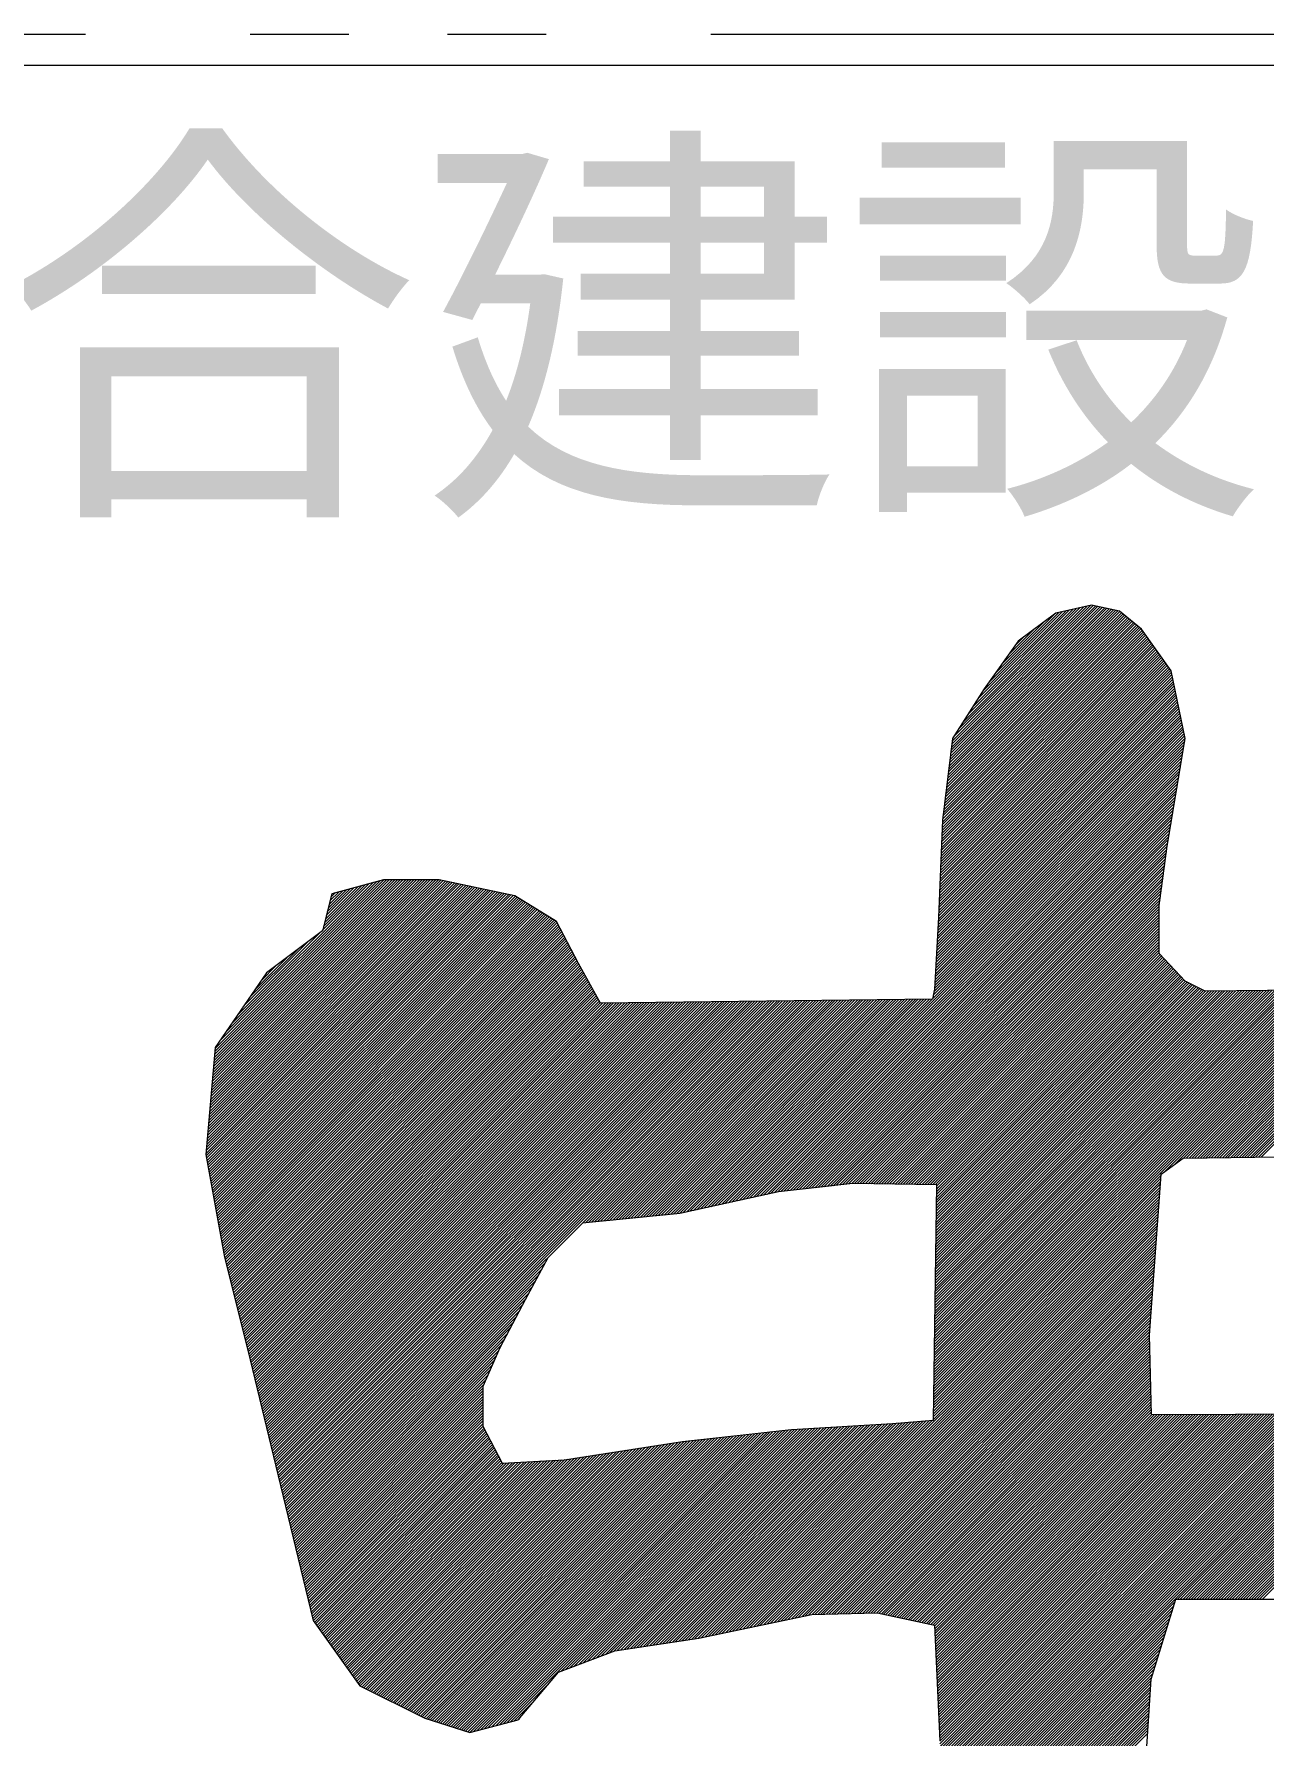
# Model space of a CAD drawing. Units: millimetres at full size. Extents: x -22551 to 92397, y -19340 to 14894.
# Drawn here: x 78880 to 79403, y -18959 to -18235 of the extents above; entities that cross this region are included whole.
import ezdxf
from ezdxf.enums import TextEntityAlignment as Align

# ---------------------------------------------------------------- set-up
doc = ezdxf.new("R2010")
doc.units = ezdxf.units.MM
doc.header["$LTSCALE"] = 70
doc.linetypes.add('DOUBLE_CHAIN1', pattern=[8.8, 5, -1, 0.6, -0.6, 0.6, -1])
doc.layers.add('2-0_通芯', color=7, linetype='Continuous', lineweight=15)
doc.layers.add('8-0_9-1', color=7, linetype='Continuous', lineweight=15)
doc.styles.add('ＭＳ 明朝', font='')
doc.styles.get('ＭＳ 明朝').set_extended_font_data('MS Mincho')

msp = doc.modelspace()

# ---------------------------------------------------------------- linework, layer by layer
at = {"layer": '2-0_通芯', "linetype": 'DOUBLE_CHAIN1'}
msp.add_line((75471.52, -18235.23), (92121.52, -18235.23), dxfattribs=at)
at = {"layer": '8-0_9-1'}
for p, q in [((44756.56, -18248.46), (92312.86, -18248.46)), ((79266.65, -18565.23), (79346.72, -18485.15)), ((79266.81, -18563.9), (79346.08, -18484.63)), ((79266.97, -18562.57), (79345.44, -18484.1)), ((79267.13, -18561.25), (79344.8, -18483.58)), ((79267.29, -18559.92), (79344.16, -18483.05)), ((79267.46, -18558.6), (79343.52, -18482.53)), ((79267.62, -18557.27), (79342.88, -18482.01)), ((79267.78, -18555.95), (79342.24, -18481.48)), ((79267.94, -18554.62), (79341.6, -18480.96)), ((79268.1, -18553.29), (79340.73, -18480.66)), ((79268.26, -18551.97), (79339.77, -18480.46)), ((79268.43, -18550.64), (79338.81, -18480.25)), ((79268.59, -18549.32), (79337.86, -18480.05)), ((79268.75, -18547.99), (79336.9, -18479.84)), ((79268.91, -18546.66), (79335.94, -18479.64)), ((79269.07, -18545.34), (79334.98, -18479.43)), ((79269.23, -18544.01), (79334.02, -18479.23)), ((79269.4, -18542.69), (79333.06, -18479.02)), ((79269.56, -18541.36), (79332.1, -18478.82)), ((79269.72, -18540.03), (79331.14, -18478.61)), ((79269.88, -18538.71), (79330.19, -18478.4)), ((79270.04, -18537.38), (79329.03, -18478.39)), ((79270.2, -18536.06), (79327.54, -18478.73)), ((79270.71, -18534.39), (79326.04, -18479.06)), ((79272.78, -18531.15), (79324.54, -18479.39)), ((79274.85, -18527.92), (79323.05, -18479.72)), ((79276.92, -18524.69), (79321.55, -18480.06)), ((79278.99, -18521.45), (79320.05, -18480.39)), ((79281.06, -18518.22), (79318.55, -18480.72)), ((79283.13, -18514.98), (79317.06, -18481.05)), ((79285.68, -18511.27), (79315.56, -18481.39)), ((79288.51, -18507.28), (79313.52, -18482.26)), ((79265.68, -18580.17), (79353.51, -18492.33)), ((79265.73, -18578.95), (79353.03, -18491.65)), ((79265.78, -18577.74), (79352.54, -18490.97)), ((79265.83, -18576.53), (79352.06, -18490.29)), ((79265.87, -18575.31), (79351.57, -18489.61)), ((79265.92, -18574.1), (79351.09, -18488.93)), ((79265.97, -18572.88), (79350.56, -18488.29)), ((79266.02, -18571.67), (79349.92, -18487.77)), ((79266.07, -18570.46), (79349.28, -18487.25)), ((79266.16, -18569.2), (79348.64, -18486.72)), ((79266.32, -18567.88), (79348, -18486.2)), ((79266.49, -18566.55), (79347.36, -18485.67)), ((79291.34, -18503.28), (79309.1, -18485.52)), ((79294.16, -18499.29), (79304.68, -18488.78)), ((79296.99, -18495.3), (79300.25, -18492.04)), ((79265.18, -18592.3), (79358.37, -18499.12)), ((79265.23, -18591.09), (79357.88, -18498.44)), ((79265.28, -18589.88), (79357.4, -18497.76)), ((79265.33, -18588.66), (79356.91, -18497.08)), ((79265.38, -18587.45), (79356.43, -18496.4)), ((79265.43, -18586.24), (79355.94, -18495.72)), ((79265.48, -18585.02), (79355.46, -18495.05)), ((79265.53, -18583.81), (79354.97, -18494.37)), ((79265.58, -18582.59), (79354.49, -18493.69)), ((79265.63, -18581.38), (79354, -18493.01)), ((79264.64, -18605.66), (79363.54, -18506.75)), ((79264.69, -18604.44), (79363.22, -18505.91)), ((79264.74, -18603.23), (79362.73, -18505.23)), ((79264.78, -18602.01), (79362.25, -18504.55)), ((79264.83, -18600.8), (79361.76, -18503.87)), ((79264.88, -18599.59), (79361.28, -18503.19)), ((79264.93, -18598.37), (79360.79, -18502.51)), ((79264.98, -18597.16), (79360.31, -18501.84)), ((79265.03, -18595.95), (79359.82, -18501.16)), ((79265.08, -18594.73), (79359.34, -18500.48)), ((79265.13, -18593.52), (79358.85, -18499.8)), ((79264.24, -18614.2), (79364.93, -18513.51)), ((79264.31, -18612.97), (79364.73, -18512.55)), ((79264.38, -18611.73), (79364.53, -18511.58)), ((79264.44, -18610.51), (79364.33, -18510.62)), ((79264.49, -18609.3), (79364.13, -18509.65)), ((79264.54, -18608.08), (79363.93, -18508.69)), ((79264.59, -18606.87), (79363.74, -18507.72)), ((79263.69, -18624.06), (79366.52, -18521.24)), ((79263.76, -18622.83), (79366.32, -18520.27)), ((79263.83, -18621.59), (79366.12, -18519.3)), ((79263.9, -18620.36), (79365.92, -18518.34)), ((79263.97, -18619.13), (79365.72, -18517.37)), ((79264.04, -18617.9), (79365.52, -18516.41)), ((79264.11, -18616.66), (79365.33, -18515.44)), ((79264.17, -18615.43), (79365.13, -18514.48)), ((79263.22, -18632.69), (79367.91, -18527.99)), ((79263.28, -18631.46), (79367.71, -18527.03)), ((79263.35, -18630.22), (79367.51, -18526.06)), ((79263.42, -18628.99), (79367.31, -18525.1)), ((79263.49, -18627.76), (79367.11, -18524.13)), ((79263.56, -18626.52), (79366.92, -18523.17)), ((79263.63, -18625.29), (79366.72, -18522.2)), ((79262.74, -18641.32), (79369.3, -18534.75)), ((79262.8, -18640.08), (79369.1, -18533.79)), ((79262.87, -18638.85), (79368.9, -18532.82)), ((79262.94, -18637.62), (79368.7, -18531.86)), ((79263.01, -18636.39), (79368.51, -18530.89)), ((79263.08, -18635.15), (79368.31, -18529.92)), ((79263.15, -18633.92), (79368.11, -18528.96)), ((79176.56, -18732.15), (79368.47, -18540.24)), ((79178.05, -18731.82), (79368.23, -18541.64)), ((79179.55, -18731.49), (79368, -18543.04)), ((79261.91, -18645.63), (79368.7, -18538.85)), ((79262.2, -18644.18), (79368.93, -18537.45)), ((79262.5, -18642.72), (79369.17, -18536.05)), ((79181.04, -18731.16), (79367.77, -18544.43)), ((79182.53, -18730.84), (79367.54, -18545.83)), ((79184.02, -18730.51), (79367.3, -18547.23)), ((79185.51, -18730.18), (79367.07, -18548.62)), ((79187, -18729.85), (79366.84, -18550.02)), ((79188.5, -18729.53), (79366.6, -18551.42)), ((79189.99, -18729.2), (79366.37, -18552.81)), ((79191.48, -18728.87), (79366.14, -18554.21)), ((79192.97, -18728.55), (79365.91, -18555.61)), ((79194.46, -18728.22), (79365.67, -18557.01)), ((79195.95, -18727.89), (79365.44, -18558.4)), ((79197.31, -18727.7), (79365.21, -18559.8)), ((79198.62, -18727.55), (79364.97, -18561.2)), ((79199.93, -18727.4), (79364.74, -18562.59)), ((79201.25, -18727.25), (79364.51, -18563.99)), ((79202.56, -18727.11), (79364.28, -18565.39)), ((79203.87, -18726.96), (79364.04, -18566.79)), ((79205.18, -18726.81), (79363.81, -18568.18)), ((79206.5, -18726.66), (79363.58, -18569.58)), ((79207.81, -18726.51), (79363.34, -18570.98)), ((79209.12, -18726.37), (79363.11, -18572.37)), ((79210.43, -18726.22), (79362.88, -18573.77)), ((79211.74, -18726.07), (79362.65, -18575.17)), ((79213.06, -18725.92), (79362.41, -18576.56)), ((79214.37, -18725.77), (79362.18, -18577.96)), ((79215.68, -18725.62), (79361.95, -18579.36)), ((79216.99, -18725.48), (79361.72, -18580.75)), ((79218.31, -18725.33), (79361.54, -18582.1)), ((79219.62, -18725.18), (79361.36, -18583.44)), ((79220.93, -18725.03), (79361.18, -18584.78)), ((79222.24, -18724.88), (79361, -18586.13)), ((79223.56, -18724.74), (79360.82, -18587.47)), ((79224.87, -18724.59), (79360.64, -18588.81)), ((79226.18, -18724.44), (79360.46, -18590.15)), ((79227.49, -18724.29), (79360.29, -18591.5)), ((79228.7, -18724.25), (79360.11, -18592.84)), ((78952.8, -18711.43), (79066.19, -18598.04)), ((78952.86, -18712.53), (79067.15, -18598.24)), ((78952.92, -18710.15), (79065.23, -18597.84)), ((78953.03, -18708.88), (79064.27, -18597.63)), ((78953.04, -18713.52), (79068.12, -18598.44)), ((78953.14, -18707.6), (79063.31, -18597.43)), ((78953.22, -18714.5), (79069.08, -18598.65)), ((78953.25, -18706.33), (79062.34, -18597.23)), ((78953.36, -18705.05), (79061.38, -18597.03)), ((78953.4, -18715.49), (79070.04, -18598.85)), ((78953.47, -18703.78), (79060.42, -18596.82)), ((78953.58, -18702.5), (79059.46, -18596.62)), ((78953.58, -18716.47), (79071, -18599.05)), ((78953.69, -18701.23), (79058.5, -18596.42)), ((78953.76, -18717.46), (79071.96, -18599.25)), ((78953.8, -18699.95), (79057.54, -18596.22)), ((78953.91, -18698.68), (79056.57, -18596.01)), ((78953.94, -18718.44), (79072.92, -18599.46)), ((78954.02, -18697.4), (79055.61, -18595.81)), ((78954.12, -18719.43), (79073.89, -18599.66)), ((78954.14, -18696.13), (79054.65, -18595.61)), ((78954.25, -18694.85), (79053.69, -18595.41)), ((78954.3, -18720.41), (79074.85, -18599.86)), ((78954.36, -18693.58), (79052.73, -18595.2)), ((78954.47, -18692.3), (79051.72, -18595.05)), ((78954.48, -18721.4), (79075.81, -18600.06)), ((78954.58, -18691.03), (79050.55, -18595.05)), ((78954.65, -18722.38), (79076.77, -18600.27)), ((78954.69, -18689.75), (79049.39, -18595.05)), ((78954.8, -18688.48), (79048.22, -18595.05)), ((78954.83, -18723.37), (79077.73, -18600.47)), ((78954.91, -18687.2), (79047.06, -18595.05)), ((78955.01, -18724.35), (79078.69, -18600.67)), ((78955.02, -18685.93), (79045.89, -18595.05)), ((78955.13, -18684.65), (79044.73, -18595.05)), ((78955.19, -18725.34), (79079.66, -18600.87)), ((78955.24, -18683.38), (79043.57, -18595.05)), ((78955.35, -18682.1), (79042.4, -18595.05)), ((78955.37, -18726.32), (79080.62, -18601.08)), ((78955.47, -18680.83), (79041.24, -18595.05)), ((78955.58, -18679.55), (79040.07, -18595.05)), ((78955.69, -18678.28), (79038.91, -18595.05)), ((78955.8, -18677), (79037.74, -18595.05)), ((78955.91, -18675.73), (79036.58, -18595.05)), ((78956.02, -18674.45), (79035.42, -18595.05)), ((78956.13, -18673.18), (79034.25, -18595.05)), ((78956.24, -18671.9), (79033.09, -18595.05)), ((78956.35, -18670.62), (79031.92, -18595.05)), ((78956.46, -18669.35), (79030.76, -18595.05)), ((78956.57, -18668.07), (79029.6, -18595.05)), ((78956.69, -18666.8), (79028.43, -18595.05)), ((78958.41, -18663.91), (79026.88, -18595.44)), ((78960.98, -18660.18), (79025.29, -18595.86)), ((78963.54, -18656.45), (79023.7, -18596.29)), ((79002.41, -18616.42), (79022.11, -18596.72)), ((79002.8, -18614.87), (79020.52, -18597.14)), ((79003.18, -18613.32), (79018.93, -18597.57)), ((79003.57, -18611.76), (79017.34, -18597.99)), ((79003.96, -18610.21), (79015.75, -18598.42)), ((79004.35, -18608.66), (79014.16, -18598.85)), ((79004.74, -18607.11), (79012.57, -18599.27)), ((79005.13, -18605.55), (79010.98, -18599.7)), ((79005.51, -18604), (79009.39, -18600.13)), ((79005.9, -18602.45), (79007.8, -18600.55)), ((79229.85, -18724.26), (79359.93, -18594.18)), ((79231, -18724.28), (79359.75, -18595.53)), ((79232.15, -18724.29), (79359.57, -18596.87)), ((79233.29, -18724.31), (79359.39, -18598.21)), ((79234.44, -18724.33), (79359.21, -18599.56)), ((79235.59, -18724.34), (79359.03, -18600.9)), ((78955.55, -18727.31), (79081.58, -18601.28)), ((78955.73, -18728.29), (79082.54, -18601.48)), ((78955.91, -18729.28), (79083.5, -18601.68)), ((78956.09, -18730.26), (79084.39, -18601.96)), ((78956.27, -18731.25), (79085.11, -18602.41)), ((78956.45, -18732.23), (79085.83, -18602.85)), ((78956.63, -18733.22), (79086.55, -18603.3)), ((78956.8, -18734.2), (79087.26, -18603.74)), ((78956.98, -18735.19), (79087.98, -18604.19)), ((78957.16, -18736.17), (79088.7, -18604.63)), ((78957.34, -18737.16), (79089.42, -18605.08)), ((78957.52, -18738.14), (79090.14, -18605.52)), ((78957.7, -18739.13), (79090.86, -18605.97)), ((78957.88, -18740.11), (79091.58, -18606.41)), ((78958.06, -18741.1), (79092.3, -18606.86)), ((78958.24, -18742.08), (79093.02, -18607.3)), ((78958.42, -18743.07), (79093.74, -18607.75)), ((78958.6, -18744.05), (79094.46, -18608.19)), ((79236.74, -18724.36), (79358.85, -18602.24)), ((79237.88, -18724.38), (79358.67, -18603.59)), ((79239.03, -18724.39), (79358.49, -18604.93)), ((79240.18, -18724.41), (79358.34, -18606.25)), ((79241.33, -18724.43), (79358.34, -18607.41)), ((78958.77, -18745.04), (79095.17, -18608.64)), ((78958.95, -18746.02), (79095.89, -18609.08)), ((78959.13, -18747.01), (79096.61, -18609.53)), ((78959.31, -18747.99), (79097.33, -18609.97)), ((78959.49, -18748.98), (79098.05, -18610.42)), ((78959.67, -18749.96), (79098.77, -18610.86)), ((78959.85, -18750.95), (79099.49, -18611.31)), ((78960.03, -18751.93), (79100.21, -18611.75)), ((78960.21, -18752.92), (79100.93, -18612.2)), ((78960.39, -18753.9), (79101.65, -18612.64)), ((78960.57, -18754.89), (79102.17, -18613.28)), ((78960.76, -18755.86), (79102.57, -18614.04)), ((78960.99, -18756.79), (79102.98, -18614.81)), ((78961.23, -18757.72), (79103.38, -18615.57)), ((79242.48, -18724.44), (79358.34, -18608.57)), ((79243.62, -18724.46), (79358.34, -18609.74)), ((79244.77, -18724.47), (79358.34, -18610.9)), ((79245.92, -18724.49), (79358.34, -18612.07)), ((79247.07, -18724.51), (79358.34, -18613.23)), ((79248.21, -18724.52), (79358.34, -18614.39)), ((79249.36, -18724.54), (79358.34, -18615.56)), ((78961.46, -18758.65), (79103.78, -18616.34)), ((78961.69, -18759.58), (79104.18, -18617.1)), ((78961.93, -18760.51), (79104.58, -18617.86)), ((78962.16, -18761.45), (79104.98, -18618.63)), ((78962.39, -18762.38), (79105.38, -18619.39)), ((78962.62, -18763.31), (79105.78, -18620.16)), ((78962.86, -18764.24), (79106.18, -18620.92)), ((78963.09, -18765.17), (79106.58, -18621.68)), ((78963.32, -18766.1), (79106.98, -18622.45)), ((78966.1, -18652.73), (79001.12, -18617.71)), ((78968.66, -18649), (78996.46, -18621.2)), ((79250.51, -18724.56), (79358.34, -18616.72)), ((79251.66, -18724.57), (79358.34, -18617.89)), ((79252.81, -18724.59), (79358.34, -18619.05)), ((79253.95, -18724.61), (79358.34, -18620.21)), ((79255.1, -18724.62), (79358.34, -18621.38)), ((79256.25, -18724.64), (79358.34, -18622.54)), ((78963.56, -18767.03), (79107.38, -18623.21)), ((78963.79, -18767.97), (79107.78, -18623.98)), ((78964.02, -18768.9), (79108.18, -18624.74)), ((78964.25, -18769.83), (79108.58, -18625.5)), ((78964.49, -18770.76), (79108.98, -18626.27)), ((78964.72, -18771.69), (79109.38, -18627.03)), ((78964.95, -18772.62), (79109.78, -18627.8)), ((78965.19, -18773.55), (79110.18, -18628.56)), ((78965.42, -18774.48), (79110.58, -18629.32)), ((78971.22, -18645.28), (78991.81, -18624.69)), ((78973.78, -18641.55), (78987.15, -18628.19)), ((79257.4, -18724.66), (79358.34, -18623.71)), ((79258.54, -18724.67), (79358.34, -18624.87)), ((79259.69, -18724.69), (79358.34, -18626.04)), ((79260.84, -18724.7), (79358.75, -18626.8)), ((79261.99, -18724.72), (79359.31, -18627.4)), ((79263.14, -18724.74), (79359.87, -18628)), ((79263.71, -18727.66), (79361.55, -18629.82)), ((79263.73, -18726.48), (79360.99, -18629.21)), ((79263.74, -18725.29), (79360.43, -18628.61)), ((78965.65, -18775.42), (79110.98, -18630.09)), ((78965.88, -18776.35), (79111.38, -18630.85)), ((78966.12, -18777.28), (79111.8, -18631.6)), ((78966.35, -18778.21), (79112.21, -18632.35)), ((78966.58, -18779.14), (79112.62, -18633.1)), ((78966.82, -18780.07), (79113.04, -18633.85)), ((78967.05, -18781), (79113.45, -18634.6)), ((78967.28, -18781.94), (79113.86, -18635.35)), ((78967.51, -18782.87), (79114.28, -18636.11)), ((78967.75, -18783.8), (79114.69, -18636.86)), ((78976.34, -18637.83), (78982.49, -18631.68)), ((79263.49, -18741.85), (79368.28, -18637.06)), ((79263.51, -18740.66), (79367.72, -18636.46)), ((79263.53, -18739.48), (79367.16, -18635.85)), ((79263.54, -18738.3), (79366.59, -18635.25)), ((79263.56, -18737.12), (79366.03, -18634.65)), ((79263.58, -18735.93), (79365.47, -18634.04)), ((79263.6, -18734.75), (79364.91, -18633.44)), ((79263.62, -18733.57), (79364.35, -18632.83)), ((79263.63, -18732.39), (79363.79, -18632.23)), ((79263.65, -18731.21), (79363.23, -18631.63)), ((79263.67, -18730.02), (79362.67, -18631.02)), ((79263.69, -18728.84), (79362.11, -18630.42)), ((78967.98, -18784.73), (79115.1, -18637.61)), ((78968.21, -18785.66), (79115.51, -18638.36)), ((78968.45, -18786.59), (79115.93, -18639.11)), ((78968.68, -18787.52), (79116.34, -18639.86)), ((78968.91, -18788.45), (79116.75, -18640.61)), ((78969.14, -18789.39), (79117.17, -18641.36)), ((78969.38, -18790.32), (79117.58, -18642.11)), ((78969.61, -18791.25), (79117.99, -18642.87)), ((78969.84, -18792.18), (79118.41, -18643.62)), ((78970.08, -18793.11), (79118.82, -18644.37)), ((79262.35, -18816.33), (79436.87, -18641.81)), ((79262.37, -18815.15), (79435.69, -18641.83)), ((79262.39, -18813.97), (79434.51, -18641.84)), ((79262.4, -18812.78), (79433.34, -18641.85)), ((79262.42, -18811.6), (79432.16, -18641.86)), ((79262.44, -18810.42), (79430.98, -18641.88)), ((79262.46, -18809.24), (79429.81, -18641.89)), ((79262.48, -18808.05), (79428.63, -18641.9)), ((79262.49, -18806.87), (79427.45, -18641.91)), ((79262.51, -18805.69), (79426.28, -18641.93)), ((79262.53, -18804.51), (79425.1, -18641.94)), ((79262.55, -18803.32), (79423.92, -18641.95)), ((79262.57, -18802.14), (79422.74, -18641.96)), ((79262.58, -18800.96), (79421.57, -18641.98)), ((79262.6, -18799.78), (79420.39, -18641.99)), ((79262.62, -18798.6), (79419.21, -18642)), ((79262.64, -18797.41), (79418.04, -18642.01)), ((79262.66, -18796.23), (79416.86, -18642.03)), ((79262.68, -18795.05), (79415.68, -18642.04)), ((79262.69, -18793.87), (79414.51, -18642.05)), ((79262.71, -18792.68), (79413.33, -18642.06)), ((79262.73, -18791.5), (79412.15, -18642.08)), ((79262.75, -18790.32), (79410.98, -18642.09)), ((79262.77, -18789.14), (79409.8, -18642.1)), ((79262.78, -18787.96), (79408.62, -18642.11)), ((79262.8, -18786.77), (79407.45, -18642.13)), ((79262.82, -18785.59), (79406.27, -18642.14)), ((79262.84, -18784.41), (79405.09, -18642.15)), ((79262.86, -18783.23), (79403.92, -18642.16)), ((79262.87, -18782.04), (79402.74, -18642.18)), ((79262.89, -18780.86), (79401.56, -18642.19)), ((79262.91, -18779.68), (79400.39, -18642.2)), ((79262.93, -18778.5), (79399.21, -18642.21)), ((79262.95, -18777.31), (79398.03, -18642.23)), ((79262.97, -18776.13), (79396.86, -18642.24)), ((79262.98, -18774.95), (79395.68, -18642.25)), ((79263, -18773.77), (79394.5, -18642.26)), ((79263.02, -18772.59), (79393.33, -18642.28)), ((79263.04, -18771.4), (79392.15, -18642.29)), ((79263.06, -18770.22), (79390.97, -18642.3)), ((79263.07, -18769.04), (79389.8, -18642.31)), ((79263.09, -18767.86), (79388.62, -18642.33)), ((79263.11, -18766.67), (79387.44, -18642.34)), ((79263.13, -18765.49), (79386.27, -18642.35)), ((79263.15, -18764.31), (79385.09, -18642.36)), ((79263.16, -18763.13), (79383.91, -18642.38)), ((79263.18, -18761.94), (79382.74, -18642.39)), ((79263.2, -18760.76), (79381.56, -18642.4)), ((79263.22, -18759.58), (79380.38, -18642.41)), ((79263.24, -18758.4), (79379.21, -18642.43)), ((79263.25, -18757.22), (79378.03, -18642.44)), ((79263.27, -18756.03), (79377.18, -18642.13)), ((79263.29, -18754.85), (79376.4, -18641.74)), ((79263.31, -18753.67), (79375.63, -18641.35)), ((79263.33, -18752.49), (79374.85, -18640.96)), ((79263.35, -18751.3), (79374.07, -18640.58)), ((79263.36, -18750.12), (79373.3, -18640.19)), ((79263.38, -18748.94), (79372.52, -18639.8)), ((79263.4, -18747.76), (79371.75, -18639.41)), ((79263.42, -18746.58), (79370.97, -18639.02)), ((79263.44, -18745.39), (79370.19, -18638.64)), ((79263.45, -18744.21), (79369.42, -18638.25)), ((79263.47, -18743.03), (79368.84, -18637.66)), ((79360.5, -18719.35), (79438.04, -18641.8)), ((79364.77, -18716.24), (79439.22, -18641.79)), ((79368.65, -18713.52), (79440.4, -18641.78)), ((79369.83, -18713.51), (79441.57, -18641.76)), ((79371.01, -18713.49), (79442.75, -18641.75)), ((79372.19, -18713.47), (79443.93, -18641.74)), ((79373.37, -18713.46), (79445.1, -18641.73)), ((79374.55, -18713.44), (79446.28, -18641.71)), ((79375.73, -18713.43), (79447.46, -18641.7)), ((79376.91, -18713.41), (79448.63, -18641.69)), ((79378.09, -18713.39), (79449.81, -18641.68)), ((79379.27, -18713.38), (79450.99, -18641.66)), ((79380.45, -18713.36), (79452.16, -18641.65)), ((79381.63, -18713.34), (79453.34, -18641.64)), ((79382.81, -18713.33), (79454.52, -18641.63)), ((79384, -18713.31), (79455.69, -18641.61)), ((79385.18, -18713.29), (79456.87, -18641.6)), ((79386.36, -18713.28), (79458.01, -18641.62)), ((79387.54, -18713.26), (79459.14, -18641.66)), ((79388.72, -18713.25), (79460.26, -18641.7)), ((79389.9, -18713.23), (79461.38, -18641.74)), ((79391.08, -18713.21), (79462.51, -18641.79)), ((79392.26, -18713.2), (79463.63, -18641.83)), ((79393.44, -18713.18), (79464.75, -18641.87)), ((79394.62, -18713.16), (79465.88, -18641.91)), ((79395.8, -18713.15), (79467, -18641.95)), ((79396.98, -18713.13), (79468.12, -18641.99)), ((79398.16, -18713.11), (79469.24, -18642.03)), ((79399.34, -18713.1), (79470.37, -18642.07)), ((79400.52, -18713.08), (79471.49, -18642.11)), ((79401.7, -18713.06), (79472.61, -18642.16)), ((78970.31, -18794.04), (79119.23, -18645.12)), ((78970.54, -18794.97), (79119.65, -18645.87)), ((78970.77, -18795.91), (79120.06, -18646.62)), ((78971, -18796.85), (79120.47, -18647.37)), ((78971.22, -18797.79), (79121.5, -18647.51)), ((78971.45, -18798.72), (79122.68, -18647.49)), ((78971.67, -18799.66), (79123.86, -18647.48)), ((78971.9, -18800.6), (79125.03, -18647.47)), ((78972.13, -18801.54), (79126.21, -18647.45)), ((78972.35, -18802.48), (79127.39, -18647.44)), ((78972.58, -18803.41), (79128.57, -18647.42)), ((78972.81, -18804.35), (79129.75, -18647.41)), ((78973.03, -18805.29), (79130.93, -18647.4)), ((78973.26, -18806.23), (79132.1, -18647.38)), ((78973.49, -18807.16), (79133.28, -18647.37)), ((78973.71, -18808.1), (79134.46, -18647.35)), ((78973.94, -18809.04), (79135.64, -18647.34)), ((78974.16, -18809.98), (79136.82, -18647.33)), ((78974.39, -18810.92), (79138, -18647.31)), ((78974.62, -18811.85), (79139.17, -18647.3)), ((78974.84, -18812.79), (79140.35, -18647.28)), ((78975.07, -18813.73), (79141.53, -18647.27)), ((78975.3, -18814.67), (79142.71, -18647.25)), ((78975.52, -18815.6), (79143.89, -18647.24)), ((78975.75, -18816.54), (79145.06, -18647.23)), ((78975.98, -18817.48), (79146.24, -18647.21)), ((78976.2, -18818.42), (79147.42, -18647.2)), ((78976.43, -18819.36), (79148.6, -18647.18)), ((78976.65, -18820.29), (79149.78, -18647.17)), ((78976.88, -18821.23), (79150.96, -18647.16)), ((78977.11, -18822.17), (79152.13, -18647.14)), ((78977.33, -18823.11), (79153.31, -18647.13)), ((78977.56, -18824.04), (79154.49, -18647.11)), ((78977.79, -18824.98), (79155.67, -18647.1)), ((78978.01, -18825.92), (79156.85, -18647.08)), ((78978.24, -18826.86), (79158.03, -18647.07)), ((78978.47, -18827.8), (79159.2, -18647.06)), ((78978.69, -18828.73), (79160.38, -18647.04)), ((78978.92, -18829.67), (79161.56, -18647.03)), ((78979.14, -18830.61), (79162.74, -18647.01)), ((78979.37, -18831.55), (79163.92, -18647)), ((78979.6, -18832.48), (79165.1, -18646.99)), ((78979.82, -18833.42), (79166.27, -18646.97)), ((78980.05, -18834.36), (79167.45, -18646.96)), ((78980.28, -18835.3), (79168.63, -18646.94)), ((78980.5, -18836.24), (79169.81, -18646.93)), ((78980.73, -18837.17), (79170.99, -18646.92)), ((78980.96, -18838.11), (79172.17, -18646.9)), ((78981.18, -18839.05), (79173.34, -18646.89)), ((78981.41, -18839.99), (79174.52, -18646.87)), ((78981.63, -18840.92), (79175.7, -18646.86)), ((78981.86, -18841.86), (79176.88, -18646.85)), ((78982.09, -18842.8), (79178.06, -18646.83)), ((78982.31, -18843.74), (79179.24, -18646.82)), ((78982.54, -18844.68), (79180.41, -18646.8)), ((78982.77, -18845.61), (79181.59, -18646.79)), ((78982.99, -18846.55), (79182.77, -18646.77)), ((78983.22, -18847.49), (79183.95, -18646.76)), ((78983.45, -18848.43), (79185.13, -18646.75)), ((78983.67, -18849.37), (79186.3, -18646.73)), ((78983.9, -18850.3), (79187.48, -18646.72)), ((78984.12, -18851.24), (79188.66, -18646.7)), ((78984.35, -18852.18), (79189.84, -18646.69)), ((78984.58, -18853.12), (79191.02, -18646.68)), ((78984.8, -18854.05), (79192.2, -18646.66)), ((78985.03, -18854.99), (79193.37, -18646.65)), ((78985.26, -18855.93), (79194.55, -18646.63)), ((78985.48, -18856.87), (79195.73, -18646.62)), ((78985.71, -18857.81), (79196.91, -18646.61)), ((78985.94, -18858.74), (79198.09, -18646.59)), ((78986.16, -18859.68), (79199.27, -18646.58)), ((78986.39, -18860.62), (79200.44, -18646.56)), ((78986.61, -18861.56), (79201.62, -18646.55)), ((78986.84, -18862.49), (79202.8, -18646.53)), ((78987.07, -18863.43), (79203.98, -18646.52)), ((78987.29, -18864.37), (79205.16, -18646.51)), ((78987.52, -18865.31), (79206.34, -18646.49)), ((78987.75, -18866.25), (79207.51, -18646.48)), ((79114.17, -18740.98), (79208.69, -18646.46)), ((79115.47, -18740.85), (79209.87, -18646.45)), ((79116.76, -18740.73), (79211.05, -18646.44)), ((79118.05, -18740.6), (79212.23, -18646.42)), ((79119.34, -18740.47), (79213.41, -18646.41)), ((79120.63, -18740.34), (79214.58, -18646.39)), ((79121.92, -18740.22), (79215.76, -18646.38)), ((79123.22, -18740.09), (79216.94, -18646.37)), ((79124.51, -18739.96), (79218.12, -18646.35)), ((79125.8, -18739.83), (79219.3, -18646.34)), ((79127.09, -18739.71), (79220.48, -18646.32)), ((79128.38, -18739.58), (79221.65, -18646.31)), ((79129.68, -18739.45), (79222.83, -18646.29)), ((79130.97, -18739.32), (79224.01, -18646.28)), ((79132.26, -18739.2), (79225.19, -18646.27)), ((79133.55, -18739.07), (79226.37, -18646.25)), ((79134.84, -18738.94), (79227.55, -18646.24)), ((79136.13, -18738.81), (79228.72, -18646.22)), ((79137.43, -18738.69), (79229.9, -18646.21)), ((79138.72, -18738.56), (79231.08, -18646.2)), ((79140.01, -18738.43), (79232.26, -18646.18)), ((79141.3, -18738.3), (79233.44, -18646.17)), ((79142.59, -18738.18), (79234.61, -18646.15)), ((79143.88, -18738.05), (79235.79, -18646.14)), ((79145.18, -18737.92), (79236.97, -18646.13)), ((79146.47, -18737.79), (79238.15, -18646.11)), ((79147.76, -18737.67), (79239.33, -18646.1)), ((79149.05, -18737.54), (79240.51, -18646.08)), ((79150.34, -18737.41), (79241.68, -18646.07)), ((79151.64, -18737.28), (79242.86, -18646.06)), ((79152.93, -18737.16), (79244.04, -18646.04)), ((79154.22, -18737.03), (79245.22, -18646.03)), ((79155.68, -18736.73), (79246.4, -18646.01)), ((79157.17, -18736.4), (79247.58, -18646)), ((79158.66, -18736.08), (79248.75, -18645.98)), ((79160.15, -18735.75), (79249.93, -18645.97)), ((79161.65, -18735.42), (79251.11, -18645.96)), ((79163.14, -18735.09), (79252.29, -18645.94)), ((79164.63, -18734.77), (79253.47, -18645.93)), ((79166.12, -18734.44), (79254.65, -18645.91)), ((79167.61, -18734.11), (79255.82, -18645.9)), ((79169.1, -18733.78), (79257, -18645.89)), ((79170.6, -18733.46), (79258.18, -18645.87)), ((79172.09, -18733.13), (79259.36, -18645.86)), ((79173.58, -18732.8), (79260.54, -18645.84)), ((79175.07, -18732.47), (79261.72, -18645.83)), ((79262.3, -18819.88), (79358.98, -18723.2)), ((79262.31, -18818.69), (79359.07, -18721.94)), ((79262.33, -18817.51), (79359.16, -18720.68)), ((79172.43, -18915.56), (79358.51, -18729.48)), ((79173.9, -18915.26), (79358.42, -18730.74)), ((79262.22, -18824.61), (79358.6, -18728.22)), ((79262.24, -18823.42), (79358.7, -18726.97)), ((79262.26, -18822.24), (79358.79, -18725.71)), ((79262.28, -18821.06), (79358.88, -18724.45)), ((79175.37, -18914.95), (79358.32, -18732)), ((79176.84, -18914.65), (79358.23, -18733.25)), ((79178.31, -18914.34), (79358.14, -18734.51)), ((79179.78, -18914.04), (79358.05, -18735.77)), ((79181.25, -18913.73), (79357.95, -18737.03)), ((79182.72, -18913.43), (79357.86, -18738.28)), ((79184.19, -18913.12), (79357.77, -18739.54)), ((79185.65, -18912.82), (79357.67, -18740.8)), ((79187.12, -18912.51), (79357.58, -18742.06)), ((79188.59, -18912.2), (79357.49, -18743.31)), ((79190.06, -18911.9), (79357.39, -18744.57)), ((79191.53, -18911.59), (79357.3, -18745.83)), ((79193, -18911.29), (79357.21, -18747.08)), ((79194.47, -18910.98), (79357.11, -18748.34)), ((79195.94, -18910.68), (79357.02, -18749.6)), ((79197.41, -18910.37), (79356.93, -18750.86)), ((79198.88, -18910.07), (79356.83, -18752.11)), ((78987.97, -18867.18), (79096.99, -18758.16)), ((79200.35, -18909.76), (79356.74, -18753.37)), ((79201.82, -18909.46), (79356.65, -18754.63)), ((79203.29, -18909.15), (79356.55, -18755.89)), ((79204.76, -18908.85), (79356.46, -18757.14)), ((79206.23, -18908.54), (79356.37, -18758.4)), ((79207.7, -18908.23), (79356.28, -18759.66)), ((78988.2, -18868.12), (79095.61, -18760.71)), ((78988.43, -18869.06), (79094.23, -18763.26)), ((78988.65, -18870), (79092.85, -18765.8)), ((79209.17, -18907.93), (79356.18, -18760.92)), ((79210.62, -18907.65), (79356.09, -18762.17)), ((79211.81, -18907.61), (79356, -18763.43)), ((79213.01, -18907.58), (79355.9, -18764.69)), ((79214.21, -18907.55), (79355.81, -18765.94)), ((79215.4, -18907.51), (79355.72, -18767.2)), ((78988.88, -18870.94), (79091.46, -18768.35)), ((78989.1, -18871.87), (79090.08, -18770.9)), ((78989.33, -18872.81), (79088.7, -18773.44)), ((79216.6, -18907.48), (79355.62, -18768.46)), ((79217.8, -18907.45), (79355.53, -18769.72)), ((79219, -18907.42), (79355.44, -18770.97)), ((79220.19, -18907.38), (79355.34, -18772.23)), ((79221.39, -18907.35), (79355.25, -18773.49)), ((79222.59, -18907.32), (79355.16, -18774.75)), ((78989.56, -18873.75), (79087.4, -18775.91)), ((78989.78, -18874.69), (79086.11, -18778.36)), ((78990.01, -18875.62), (79084.82, -18780.81)), ((79223.78, -18907.28), (79355.06, -18776)), ((79224.98, -18907.25), (79354.97, -18777.26)), ((79226.18, -18907.22), (79354.88, -18778.52)), ((79227.38, -18907.18), (79354.79, -18779.77)), ((79228.57, -18907.15), (79354.69, -18781.03)), ((78990.24, -18876.56), (79083.54, -18783.26)), ((78990.46, -18877.5), (79082.25, -18785.71)), ((78990.69, -18878.44), (79080.96, -18788.16)), ((79229.77, -18907.12), (79354.6, -18782.29)), ((79230.97, -18907.09), (79354.51, -18783.55)), ((79232.16, -18907.05), (79354.41, -18784.8)), ((79233.36, -18907.02), (79354.32, -18786.06)), ((79234.56, -18906.99), (79354.23, -18787.32)), ((79235.75, -18906.95), (79354.13, -18788.58)), ((78990.92, -18879.38), (79079.68, -18790.61)), ((78991.14, -18880.31), (79078.39, -18793.06)), ((78991.37, -18881.25), (79077.3, -18795.32)), ((79236.95, -18906.92), (79354.14, -18789.74)), ((79238.15, -18906.89), (79354.16, -18790.87)), ((79239.14, -18907.06), (79354.19, -18792.01)), ((79240.1, -18907.27), (79354.22, -18793.14)), ((79241.06, -18907.47), (79354.25, -18794.28)), ((79242.02, -18907.68), (79354.28, -18795.42)), ((79242.97, -18907.88), (79354.31, -18796.55)), ((78991.59, -18882.19), (79076.4, -18797.39)), ((78991.82, -18883.13), (79075.49, -18799.45)), ((78992.05, -18884.06), (79074.59, -18801.52)), ((78992.27, -18885), (79073.68, -18803.59)), ((79243.93, -18908.09), (79354.33, -18797.69)), ((79244.89, -18908.3), (79354.36, -18798.82)), ((79245.85, -18908.5), (79354.39, -18799.96)), ((79246.81, -18908.71), (79354.42, -18801.1)), ((79247.77, -18908.91), (79354.45, -18802.23)), ((79248.72, -18909.12), (79354.48, -18803.37)), ((78992.5, -18885.94), (79072.78, -18805.66)), ((78992.73, -18886.88), (79071.87, -18807.73)), ((78992.95, -18887.82), (79070.97, -18809.8)), ((79249.68, -18909.33), (79354.51, -18804.5)), ((79250.64, -18909.53), (79354.53, -18805.64)), ((79251.6, -18909.74), (79354.56, -18806.77)), ((79252.56, -18909.94), (79354.59, -18807.91)), ((79253.52, -18910.15), (79354.62, -18809.05)), ((79254.47, -18910.35), (79354.65, -18810.18)), ((78993.18, -18888.75), (79070.63, -18811.31)), ((78993.41, -18889.69), (79070.63, -18812.47)), ((78993.63, -18890.63), (79070.63, -18813.64)), ((78993.86, -18891.57), (79070.63, -18814.8)), ((78994.08, -18892.51), (79070.63, -18815.96)), ((78994.31, -18893.44), (79070.63, -18817.13)), ((78994.54, -18894.38), (79070.63, -18818.29)), ((79255.43, -18910.56), (79354.68, -18811.32)), ((79256.39, -18910.77), (79354.7, -18812.45)), ((79257.35, -18910.97), (79354.73, -18813.59)), ((79258.31, -18911.18), (79354.76, -18814.73)), ((79259.27, -18911.38), (79354.79, -18815.86)), ((79260.22, -18911.59), (79354.82, -18817)), ((79261.18, -18911.8), (79354.85, -18818.13)), ((78994.76, -18895.32), (79070.63, -18819.46)), ((78994.99, -18896.26), (79070.63, -18820.62)), ((78995.22, -18897.19), (79070.63, -18821.78)), ((78995.44, -18898.13), (79070.63, -18822.95)), ((78995.67, -18899.07), (79070.63, -18824.11)), ((78995.9, -18900.01), (79070.63, -18825.28)), ((79163.61, -18917.4), (79255.53, -18825.48)), ((79165.08, -18917.09), (79256.81, -18825.36)), ((79166.55, -18916.79), (79258.09, -18825.25)), ((79168.02, -18916.48), (79259.36, -18825.14)), ((79169.49, -18916.17), (79260.64, -18825.02)), ((79170.96, -18915.87), (79261.92, -18824.91)), ((79262.14, -18912), (79354.87, -18819.27)), ((79262.75, -18912.56), (79354.9, -18820.4)), ((79262.8, -18913.67), (79354.93, -18821.54)), ((79262.86, -18914.78), (79354.96, -18822.68)), ((79262.91, -18915.89), (79356.11, -18822.69)), ((79262.96, -18917), (79357.28, -18822.68)), ((79263.01, -18918.12), (79358.45, -18822.68)), ((79263.06, -18919.23), (79359.62, -18822.67)), ((79263.12, -18920.34), (79360.79, -18822.67)), ((79263.17, -18921.45), (79361.96, -18822.66)), ((79263.22, -18922.56), (79363.13, -18822.66)), ((79263.27, -18923.67), (79364.29, -18822.65)), ((79263.33, -18924.79), (79365.46, -18822.65)), ((79263.38, -18925.9), (79366.63, -18822.64)), ((79263.43, -18927.01), (79367.8, -18822.64)), ((79263.48, -18928.12), (79368.97, -18822.63)), ((79263.53, -18929.23), (79370.14, -18822.63)), ((79263.59, -18930.35), (79371.31, -18822.63)), ((79263.64, -18931.46), (79372.48, -18822.62)), ((79263.69, -18932.57), (79373.65, -18822.62)), ((79263.74, -19002.37), (79443.77, -18822.34)), ((79263.74, -18933.68), (79374.81, -18822.61)), ((79263.78, -19001.17), (79442.6, -18822.34)), ((79263.8, -18934.79), (79375.98, -18822.61)), ((79263.82, -18999.97), (79441.44, -18822.35)), ((79263.85, -18998.77), (79440.27, -18822.35)), ((79263.85, -18935.91), (79377.15, -18822.6)), ((79263.89, -18997.56), (79439.1, -18822.36)), ((79263.9, -18937.02), (79378.32, -18822.6)), ((79263.93, -18996.36), (79437.93, -18822.36)), ((79263.95, -18938.13), (79379.49, -18822.59)), ((79263.97, -18995.16), (79436.76, -18822.37)), ((79264, -18939.24), (79380.66, -18822.59)), ((79264.01, -18993.96), (79435.59, -18822.37)), ((79264.05, -18992.75), (79434.42, -18822.38)), ((79264.06, -18940.35), (79381.83, -18822.58)), ((79264.08, -18991.55), (79433.25, -18822.38)), ((79264.11, -18941.47), (79383, -18822.58)), ((79264.12, -18990.35), (79432.09, -18822.39)), ((79264.16, -18989.15), (79430.92, -18822.39)), ((79264.16, -18942.58), (79384.16, -18822.58)), ((79264.2, -18987.94), (79429.75, -18822.4)), ((79264.21, -18943.69), (79385.33, -18822.57)), ((79264.24, -18986.74), (79428.58, -18822.4)), ((79264.27, -18985.54), (79427.41, -18822.4)), ((79264.27, -18944.8), (79386.5, -18822.57)), ((79264.31, -18984.34), (79426.24, -18822.41)), ((79264.32, -18945.91), (79387.67, -18822.56)), ((79264.35, -18983.14), (79425.07, -18822.41)), ((79264.37, -18947.03), (79388.84, -18822.56)), ((79264.39, -18981.93), (79423.9, -18822.42)), ((79264.42, -18948.14), (79390.01, -18822.55)), ((79264.43, -18980.73), (79422.73, -18822.42)), ((79264.46, -18979.53), (79421.57, -18822.43)), ((79264.47, -18949.25), (79391.18, -18822.55)), ((79264.5, -18978.33), (79420.4, -18822.43)), ((79264.53, -18950.36), (79392.35, -18822.54)), ((79264.54, -18977.12), (79419.23, -18822.44)), ((79264.58, -18975.92), (79418.06, -18822.44)), ((79264.58, -18951.47), (79393.51, -18822.54)), ((79264.62, -18974.72), (79416.89, -18822.45)), ((79264.63, -18952.59), (79394.68, -18822.53)), ((79264.66, -18973.52), (79415.72, -18822.45)), ((79264.68, -18953.7), (79395.85, -18822.53)), ((79264.69, -18972.31), (79414.55, -18822.45)), ((79264.73, -18971.11), (79413.38, -18822.46)), ((79264.74, -18954.81), (79397.02, -18822.52)), ((79264.77, -18969.91), (79412.22, -18822.46)), ((79264.79, -18955.92), (79398.19, -18822.52)), ((79264.81, -18968.71), (79411.05, -18822.47)), ((79264.84, -18957.03), (79399.36, -18822.52)), ((79264.85, -18967.5), (79409.88, -18822.47)), ((79264.88, -18966.3), (79408.71, -18822.48)), ((79264.89, -18958.15), (79400.53, -18822.51)), ((79264.92, -18965.1), (79407.54, -18822.48)), ((79264.94, -18959.26), (79401.7, -18822.51)), ((79264.96, -18963.9), (79406.37, -18822.49)), ((79265, -18962.7), (79405.2, -18822.49)), ((79265, -18960.37), (79402.87, -18822.5)), ((79265.04, -18961.49), (79404.03, -18822.5)), ((79366.11, -18901.16), (79444.94, -18822.33)), ((79367.28, -18901.16), (79446.11, -18822.33)), ((79368.44, -18901.16), (79447.28, -18822.33)), ((79369.61, -18901.16), (79448.45, -18822.32)), ((79370.77, -18901.16), (79449.62, -18822.32)), ((79371.93, -18901.16), (79450.79, -18822.31)), ((79373.1, -18901.16), (79451.95, -18822.31)), ((79374.26, -18901.16), (79453.12, -18822.3)), ((79375.43, -18901.16), (79454.29, -18822.3)), ((79376.59, -18901.16), (79455.46, -18822.29)), ((79377.75, -18901.16), (79456.63, -18822.29)), ((79378.92, -18901.16), (79457.8, -18822.28)), ((79380.08, -18901.16), (79458.97, -18822.28)), ((79381.25, -18901.16), (79460.14, -18822.27)), ((79382.41, -18901.16), (79461.31, -18822.27)), ((79383.58, -18901.16), (79462.47, -18822.27)), ((79384.74, -18901.16), (79463.64, -18822.26)), ((79385.9, -18901.16), (79464.81, -18822.26)), ((79387.07, -18901.16), (79465.98, -18822.25)), ((79388.23, -18901.16), (79467.15, -18822.25)), ((79389.4, -18901.16), (79468.32, -18822.24)), ((79390.56, -18901.16), (79469.49, -18822.24)), ((79391.72, -18901.16), (79470.66, -18822.23)), ((79392.89, -18901.16), (79471.82, -18822.23)), ((79394.05, -18901.16), (79472.99, -18822.22)), ((79395.22, -18901.16), (79474.16, -18822.22)), ((79396.38, -18901.16), (79475.33, -18822.21)), ((79397.55, -18901.16), (79476.5, -18822.21)), ((79398.71, -18901.16), (79477.67, -18822.21)), ((79399.87, -18901.16), (79478.84, -18822.2)), ((79401.04, -18901.16), (79480.01, -18822.2)), ((79402.2, -18901.16), (79481.17, -18822.19)), ((78996.12, -18900.95), (79070.63, -18826.44)), ((78996.35, -18901.88), (79070.68, -18827.55)), ((78996.57, -18902.82), (79071.08, -18828.32)), ((78996.8, -18903.76), (79071.48, -18829.08)), ((78997.03, -18904.7), (79071.87, -18829.85)), ((78997.25, -18905.63), (79072.27, -18830.62)), ((78997.48, -18906.57), (79072.66, -18831.39)), ((78997.71, -18907.51), (79073.06, -18832.16)), ((79048.19, -18952.49), (79167.98, -18832.7)), ((79049.07, -18952.77), (79169.28, -18832.56)), ((79049.96, -18953.05), (79170.59, -18832.42)), ((79050.84, -18953.33), (79171.9, -18832.27)), ((79051.73, -18953.61), (79173.21, -18832.13)), ((79052.61, -18953.89), (79174.51, -18831.99)), ((79053.5, -18954.17), (79175.82, -18831.84)), ((79054.38, -18954.45), (79177.13, -18831.7)), ((79055.27, -18954.72), (79178.44, -18831.55)), ((79056.15, -18955), (79179.75, -18831.41)), ((79057.04, -18955.28), (79181.05, -18831.27)), ((79057.93, -18955.56), (79182.36, -18831.12)), ((79058.81, -18955.84), (79183.67, -18830.98)), ((79059.7, -18956.12), (79184.98, -18830.84)), ((79060.58, -18956.4), (79186.29, -18830.69)), ((79061.47, -18956.68), (79187.59, -18830.55)), ((79062.35, -18956.95), (79188.9, -18830.4)), ((79063.24, -18957.23), (79190.21, -18830.26)), ((79064.12, -18957.51), (79191.52, -18830.12)), ((79065.01, -18957.79), (79192.83, -18829.97)), ((79066.55, -18957.41), (79194.13, -18829.83)), ((79068.13, -18956.99), (79195.44, -18829.69)), ((79069.71, -18956.58), (79196.75, -18829.54)), ((79071.29, -18956.16), (79198.06, -18829.4)), ((79072.87, -18955.75), (79199.37, -18829.25)), ((79074.45, -18955.34), (79200.67, -18829.11)), ((79076.03, -18954.92), (79201.98, -18828.97)), ((79077.61, -18954.51), (79203.22, -18828.9)), ((79079.18, -18954.09), (79204.45, -18828.82)), ((79080.76, -18953.68), (79205.69, -18828.75)), ((79103.82, -18931.78), (79206.93, -18828.67)), ((79105.71, -18931.06), (79208.17, -18828.6)), ((79107.59, -18930.34), (79209.41, -18828.53)), ((79109.48, -18929.62), (79210.64, -18828.45)), ((79111.36, -18928.9), (79211.88, -18828.38)), ((79113.25, -18928.18), (79213.12, -18828.31)), ((79115.13, -18927.46), (79214.36, -18828.23)), ((79117.02, -18926.73), (79215.59, -18828.16)), ((79118.91, -18926.01), (79216.83, -18828.09)), ((79120.79, -18925.29), (79218.07, -18828.01)), ((79122.68, -18924.57), (79219.31, -18827.94)), ((79124.56, -18923.85), (79220.55, -18827.86)), ((79126.45, -18923.13), (79221.78, -18827.79)), ((79127.88, -18922.86), (79223.02, -18827.72)), ((79129.25, -18922.66), (79224.26, -18827.64)), ((79130.62, -18922.45), (79225.5, -18827.57)), ((79131.99, -18922.24), (79226.74, -18827.5)), ((79133.36, -18922.03), (79227.97, -18827.42)), ((79134.73, -18921.83), (79229.21, -18827.35)), ((79136.1, -18921.62), (79230.45, -18827.27)), ((79137.48, -18921.41), (79231.69, -18827.2)), ((79138.85, -18921.21), (79232.92, -18827.13)), ((79140.22, -18921), (79234.16, -18827.05)), ((79141.59, -18920.79), (79235.4, -18826.98)), ((79142.96, -18920.58), (79236.64, -18826.91)), ((79144.33, -18920.38), (79237.88, -18826.83)), ((79145.7, -18920.17), (79239.11, -18826.76)), ((79147.08, -18919.96), (79240.35, -18826.69)), ((79148.45, -18919.75), (79241.59, -18826.61)), ((79149.82, -18919.55), (79242.83, -18826.54)), ((79151.19, -18919.34), (79244.07, -18826.46)), ((79152.56, -18919.13), (79245.32, -18826.38)), ((79153.93, -18918.92), (79246.59, -18826.26)), ((79155.31, -18918.72), (79247.87, -18826.15)), ((79156.68, -18918.51), (79249.15, -18826.04)), ((79158.05, -18918.3), (79250.42, -18825.93)), ((79159.42, -18918.1), (79251.7, -18825.81)), ((79160.79, -18917.89), (79252.98, -18825.7)), ((79162.16, -18917.68), (79254.26, -18825.59)), ((78997.93, -18908.45), (79073.46, -18832.92)), ((78998.16, -18909.39), (79073.85, -18833.69)), ((78998.43, -18910.28), (79074.25, -18834.46)), ((78998.92, -18910.96), (79074.65, -18835.23)), ((78999.4, -18911.64), (79075.04, -18836)), ((78999.89, -18912.31), (79075.44, -18836.76)), ((79000.37, -18912.99), (79075.83, -18837.53)), ((79000.86, -18913.67), (79076.23, -18838.3)), ((79001.34, -18914.35), (79076.63, -18839.07)), ((79001.83, -18915.03), (79077.02, -18839.84)), ((79019.19, -18938.42), (79117.76, -18839.85)), ((79019.97, -18938.8), (79119.13, -18839.64)), ((79020.74, -18939.19), (79120.5, -18839.43)), ((79021.52, -18939.58), (79121.88, -18839.22)), ((79022.29, -18939.97), (79123.25, -18839.01)), ((79023.07, -18940.36), (79124.63, -18838.8)), ((79023.85, -18940.74), (79126, -18838.59)), ((79024.62, -18941.13), (79127.38, -18838.38)), ((79025.4, -18941.52), (79128.75, -18838.17)), ((79026.17, -18941.91), (79130.13, -18837.96)), ((79026.95, -18942.3), (79131.5, -18837.75)), ((79027.73, -18942.68), (79132.88, -18837.54)), ((79028.5, -18943.07), (79134.25, -18837.32)), ((79029.28, -18943.46), (79135.62, -18837.11)), ((79030.05, -18943.85), (79137, -18836.9)), ((79030.83, -18944.24), (79138.37, -18836.69)), ((79031.61, -18944.62), (79139.75, -18836.48)), ((79032.38, -18945.01), (79141.12, -18836.27)), ((79033.16, -18945.4), (79142.5, -18836.06)), ((79033.94, -18945.79), (79143.87, -18835.85)), ((79034.71, -18946.18), (79145.25, -18835.64)), ((79035.49, -18946.56), (79146.62, -18835.43)), ((79036.26, -18946.95), (79148, -18835.22)), ((79037.04, -18947.34), (79149.37, -18835.01)), ((79037.82, -18947.73), (79150.74, -18834.8)), ((79038.59, -18948.12), (79152.12, -18834.59)), ((79039.37, -18948.51), (79153.49, -18834.38)), ((79040.14, -18948.89), (79154.87, -18834.17)), ((79040.92, -18949.28), (79156.2, -18834)), ((79041.7, -18949.67), (79157.51, -18833.85)), ((79042.47, -18950.06), (79158.82, -18833.71)), ((79043.25, -18950.45), (79160.13, -18833.57)), ((79044.02, -18950.83), (79161.44, -18833.42)), ((79044.8, -18951.22), (79162.74, -18833.28)), ((79045.58, -18951.61), (79164.05, -18833.13)), ((79046.41, -18951.94), (79165.36, -18832.99)), ((79047.3, -18952.21), (79166.67, -18832.85)), ((79002.31, -18915.71), (79077.42, -18840.6)), ((79002.8, -18916.39), (79077.82, -18841.37)), ((79003.28, -18917.07), (79078.21, -18842.14)), ((79003.77, -18917.75), (79078.61, -18842.91)), ((79004.25, -18918.43), (79079.44, -18843.24)), ((79004.74, -18919.11), (79080.67, -18843.17)), ((79005.22, -18919.78), (79081.91, -18843.1)), ((79005.71, -18920.46), (79083.14, -18843.03)), ((79006.19, -18921.14), (79084.38, -18842.96)), ((79006.68, -18921.82), (79085.61, -18842.88)), ((79007.16, -18922.5), (79086.85, -18842.81)), ((79007.65, -18923.18), (79088.09, -18842.74)), ((79008.13, -18923.86), (79089.32, -18842.67)), ((79008.62, -18924.54), (79090.56, -18842.6)), ((79009.1, -18925.22), (79091.79, -18842.53)), ((79009.59, -18925.9), (79093.03, -18842.46)), ((79010.07, -18926.58), (79094.26, -18842.39)), ((79010.56, -18927.25), (79095.5, -18842.31)), ((79011.04, -18927.93), (79096.73, -18842.24)), ((79011.53, -18928.61), (79097.97, -18842.17)), ((79012.01, -18929.29), (79099.21, -18842.1)), ((79012.5, -18929.97), (79100.44, -18842.03)), ((79012.98, -18930.65), (79101.68, -18841.96)), ((79013.47, -18931.33), (79102.91, -18841.89)), ((79013.95, -18932.01), (79104.15, -18841.82)), ((79014.44, -18932.69), (79105.38, -18841.74)), ((79014.92, -18933.37), (79106.76, -18841.53)), ((79015.41, -18934.05), (79108.13, -18841.32)), ((79015.89, -18934.72), (79109.51, -18841.11)), ((79016.38, -18935.4), (79110.88, -18840.9)), ((79016.87, -18936.08), (79112.26, -18840.69)), ((79017.35, -18936.76), (79113.63, -18840.48)), ((79017.84, -18937.44), (79115.01, -18840.27)), ((79018.41, -18938.03), (79116.38, -18840.06)), ((79263.66, -19004.78), (79364.47, -18903.97)), ((79263.7, -19003.58), (79364.99, -18902.29)), ((79263.47, -19010.79), (79361.89, -18912.37)), ((79263.51, -19009.59), (79362.4, -18910.69)), ((79263.55, -19008.38), (79362.92, -18909.01)), ((79263.59, -19007.18), (79363.44, -18907.33)), ((79263.63, -19005.98), (79363.96, -18905.65)), ((79263.32, -19015.6), (79359.82, -18919.1)), ((79263.36, -19014.4), (79360.34, -18917.42)), ((79263.4, -19013.19), (79360.85, -18915.74)), ((79263.43, -19011.99), (79361.37, -18914.06)), ((79262.96, -19020.62), (79357.75, -18925.83)), ((79263.06, -19019.36), (79358.27, -18924.15)), ((79263.16, -19018.09), (79358.78, -18922.46)), ((79263.26, -19016.83), (79359.3, -18920.78)), ((79262.56, -19025.68), (79355.68, -18932.55)), ((79262.66, -19024.41), (79356.2, -18930.87)), ((79262.76, -19023.15), (79356.71, -18929.19)), ((79262.86, -19021.88), (79357.23, -18927.51)), ((79082.34, -18953.26), (79099, -18936.6)), ((79261.96, -19033.26), (79354.53, -18940.69)), ((79262.06, -19031.99), (79354.6, -18939.45)), ((79262.16, -19030.73), (79354.68, -18938.21)), ((79262.26, -19029.47), (79354.76, -18936.96)), ((79262.36, -19028.2), (79354.84, -18935.72)), ((79262.46, -19026.94), (79355.16, -18934.24)), ((79083.92, -18952.85), (79092.64, -18944.13)), ((79261.36, -19040.84), (79354.06, -18948.14)), ((79261.46, -19039.58), (79354.14, -18946.9)), ((79261.56, -19038.32), (79354.22, -18945.66)), ((79261.66, -19037.05), (79354.29, -18944.42)), ((79261.76, -19035.79), (79354.37, -18943.17)), ((79261.86, -19034.52), (79354.45, -18941.93)), ((79085.5, -18952.43), (79086.27, -18951.66)), ((79260.76, -19048.43), (79353.6, -18955.59)), ((79260.86, -19047.16), (79353.67, -18954.35)), ((79260.96, -19045.9), (79353.75, -18953.11)), ((79261.06, -19044.64), (79353.83, -18951.87)), ((79261.16, -19043.37), (79353.91, -18950.63)), ((79261.26, -19042.11), (79353.98, -18949.38)), ((79260.56, -19050.95), (79353.44, -18958.08)), ((79260.66, -19049.69), (79353.52, -18956.83))]:
    msp.add_line(p, q, dxfattribs=at)
for points in [[(79341.42, -18480.81), (79329.57, -18478.27), (79314.34, -18481.66), (79298.26, -18493.5), (79283.88, -18513.81), (79270.34, -18534.97), (79266.11, -18569.67), (79264.41, -18611.13), (79262.72, -18641.6), (79261.87, -18645.83), (79120.55, -18647.52), (79111.24, -18630.6), (79101.94, -18612.82), (79084.16, -18601.82), (79052.01, -18595.05), (79028.31, -18595.05), (79006.27, -18600.96)], [(79457.35, -18641.6), (79377.81, -18642.44), (79369.35, -18638.21), (79358.34, -18626.36), (79358.34, -18606.05), (79361.73, -18580.67), (79369.35, -18534.97), (79363.42, -18506.2), (79350.73, -18488.43), (79341.42, -18480.81)], [(79006.27, -18600.96), (79002.31, -18616.82), (78978.53, -18634.65), (78956.72, -18666.37), (78952.76, -18711.95), (78960.69, -18755.56), (78970.6, -18795.2), (78984.47, -18852.68), (78998.35, -18910.16), (79018.17, -18937.9), (79045.91, -18951.78), (79065.05, -18957.8), (79085.65, -18952.39), (79102.72, -18932.21), (79126.65, -18923.05), (79162.45, -18917.64), (79210.52, -18907.65), (79238.31, -18906.88), (79262.73, -18912.13), (79265.04, -18961.34)], [(79569.06, -18821.84), (79354.96, -18822.69), (79354.11, -18788.84), (79359.19, -18720.3), (79368.5, -18713.53), (79429.43, -18712.68)], [(79352.25, -18977.04), (79354.87, -18935.18), (79365.34, -18901.16), (79429.87, -18901.16), (79505.75, -18902.91), (79545.87, -18908.14), (79564.18, -18932.56), (79582.5, -18932.56), (79619.13, -18913.37), (79638.31, -18899.42)]]:
    msp.add_lwpolyline(points, dxfattribs=at)
msp.add_lwpolyline([(79262.22, -18824.89), (79263.75, -18724.75), (79227.99, -18724.24), (79196.31, -18727.81), (79154.42, -18737.01), (79113.03, -18741.1), (79098.22, -18755.91), (79088.51, -18773.79), (79077.78, -18794.23), (79070.63, -18810.58), (79070.63, -18827.44), (79078.8, -18843.28), (79105.37, -18841.75), (79155.44, -18834.08), (79201.93, -18828.97), (79244.85, -18826.42)], close=True, dxfattribs=at)

# ---------------------------------------------------------------- texts
at = {"layer": '8-0_9-1', "style": 'ＭＳ 明朝'}
msp.add_text('総合建設業', height=132, dxfattribs=at).set_placement((78683.83, -18465.79), align=Align.BOTTOM_LEFT)

doc.saveas('drawing.dxf')
